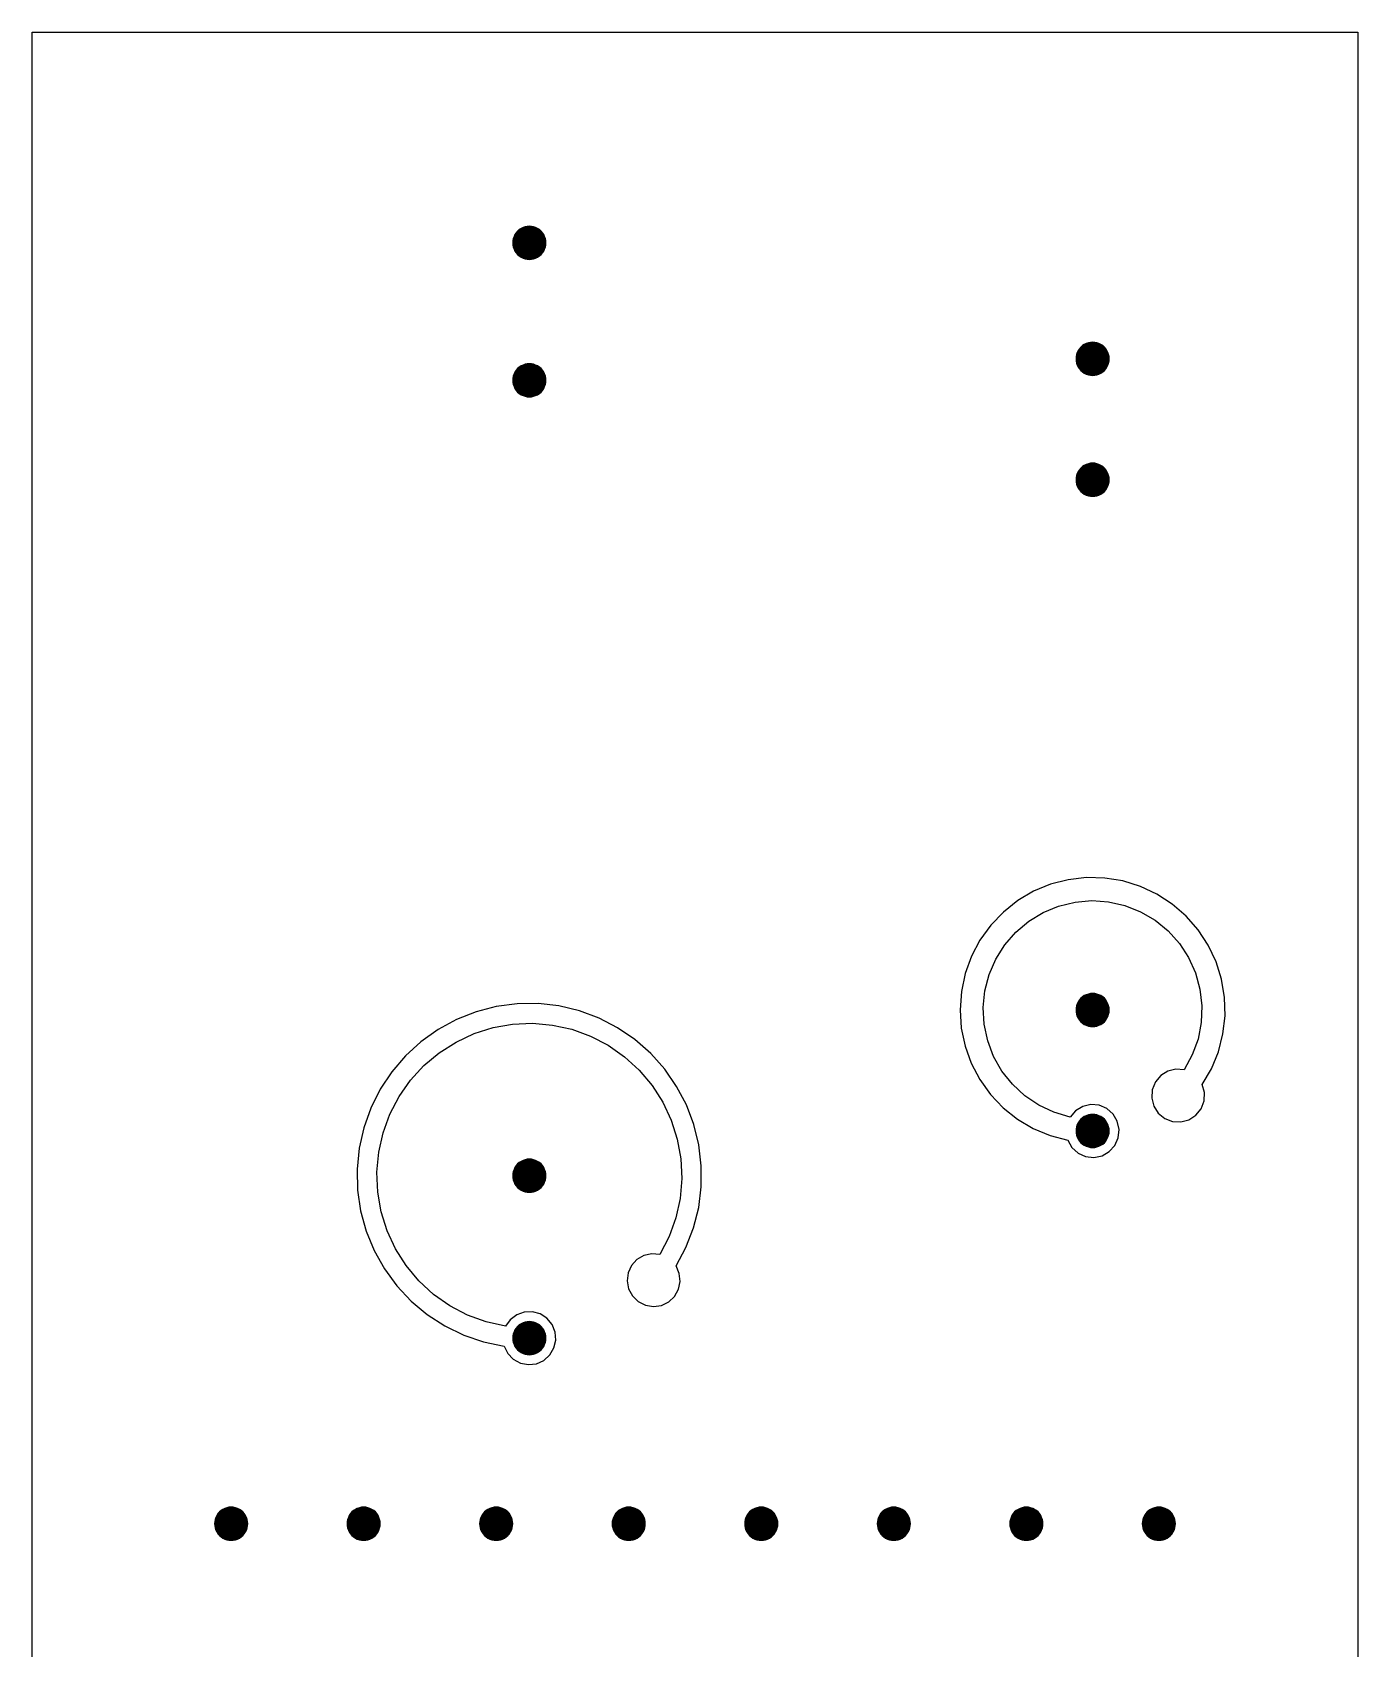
# Model space of a CAD drawing. Extents: x -2 to 177, y -6 to 16.
# Drawn here: x 58 to 62, y -0.377 to 4.5 of the extents above; entities that cross this region are included whole.
import ezdxf

# ---------------------------------------------------------------- set-up
doc = ezdxf.new("R2010")
doc.units = 0
for name, color, linetype in [('L1', 197, 'continuous'), ('Outline', 1, 'continuous'), ('V2', 103, 'continuous')]:
    doc.layers.add(name, color=color, linetype=linetype)

msp = doc.modelspace()

# ---------------------------------------------------------------- linework, layer by layer
at = {"layer": 'L1'}
for points in [[(59.55, 3.865), (59.5496, 3.8715), (59.5483, 3.8779), (59.5462, 3.8841), (59.5433, 3.89), (59.5397, 3.8954), (59.5354, 3.9004), (59.5304, 3.9047), (59.525, 3.9083), (59.5191, 3.9112), (59.5129, 3.9133), (59.5065, 3.9146), (59.5, 3.915), (59.4935, 3.9146), (59.4871, 3.9133), (59.4809, 3.9112), (59.475, 3.9083), (59.4696, 3.9047), (59.4646, 3.9004), (59.4603, 3.8954), (59.4567, 3.89), (59.4538, 3.8841), (59.4517, 3.8779), (59.4504, 3.8715), (59.45, 3.865), (59.4504, 3.8585), (59.4517, 3.8521), (59.4538, 3.8459), (59.4567, 3.84), (59.4603, 3.8346), (59.4646, 3.8296), (59.4696, 3.8253), (59.475, 3.8217), (59.4809, 3.8188), (59.4871, 3.8167), (59.4935, 3.8154), (59.5, 3.815), (59.5065, 3.8154), (59.5129, 3.8167), (59.5191, 3.8188), (59.525, 3.8217), (59.5304, 3.8253), (59.5354, 3.8296), (59.5397, 3.8346), (59.5433, 3.84), (59.5462, 3.8459), (59.5483, 3.8521), (59.5496, 3.8585), (59.55, 3.865)], [(61.25, 3.515), (61.2496, 3.5215), (61.2483, 3.5279), (61.2462, 3.5341), (61.2433, 3.54), (61.2397, 3.5454), (61.2354, 3.5504), (61.2304, 3.5547), (61.225, 3.5583), (61.2191, 3.5612), (61.2129, 3.5633), (61.2065, 3.5646), (61.2, 3.565), (61.1935, 3.5646), (61.1871, 3.5633), (61.1809, 3.5612), (61.175, 3.5583), (61.1696, 3.5547), (61.1646, 3.5504), (61.1603, 3.5454), (61.1567, 3.54), (61.1538, 3.5341), (61.1517, 3.5279), (61.1504, 3.5215), (61.15, 3.515), (61.1504, 3.5085), (61.1517, 3.5021), (61.1538, 3.4959), (61.1567, 3.49), (61.1603, 3.4846), (61.1646, 3.4796), (61.1696, 3.4753), (61.175, 3.4717), (61.1809, 3.4688), (61.1871, 3.4667), (61.1935, 3.4654), (61.2, 3.465), (61.2065, 3.4654), (61.2129, 3.4667), (61.2191, 3.4688), (61.225, 3.4717), (61.2304, 3.4753), (61.2354, 3.4796), (61.2397, 3.4846), (61.2433, 3.49), (61.2462, 3.4959), (61.2483, 3.5021), (61.2496, 3.5085), (61.25, 3.515)], [(59.55, 3.45), (59.5496, 3.4565), (59.5483, 3.4629), (59.5462, 3.4691), (59.5433, 3.475), (59.5397, 3.4804), (59.5354, 3.4854), (59.5304, 3.4897), (59.525, 3.4933), (59.5191, 3.4962), (59.5129, 3.4983), (59.5065, 3.4996), (59.5, 3.5), (59.4935, 3.4996), (59.4871, 3.4983), (59.4809, 3.4962), (59.475, 3.4933), (59.4696, 3.4897), (59.4646, 3.4854), (59.4603, 3.4804), (59.4567, 3.475), (59.4538, 3.4691), (59.4517, 3.4629), (59.4504, 3.4565), (59.45, 3.45), (59.4504, 3.4435), (59.4517, 3.4371), (59.4538, 3.4309), (59.4567, 3.425), (59.4603, 3.4196), (59.4646, 3.4146), (59.4696, 3.4103), (59.475, 3.4067), (59.4809, 3.4038), (59.4871, 3.4017), (59.4935, 3.4004), (59.5, 3.4), (59.5065, 3.4004), (59.5129, 3.4017), (59.5191, 3.4038), (59.525, 3.4067), (59.5304, 3.4103), (59.5354, 3.4146), (59.5397, 3.4196), (59.5433, 3.425), (59.5462, 3.4309), (59.5483, 3.4371), (59.5496, 3.4435), (59.55, 3.45)], [(61.25, 3.15), (61.2496, 3.1565), (61.2483, 3.1629), (61.2462, 3.1691), (61.2433, 3.175), (61.2397, 3.1804), (61.2354, 3.1854), (61.2304, 3.1897), (61.225, 3.1933), (61.2191, 3.1962), (61.2129, 3.1983), (61.2065, 3.1996), (61.2, 3.2), (61.1935, 3.1996), (61.1871, 3.1983), (61.1809, 3.1962), (61.175, 3.1933), (61.1696, 3.1897), (61.1646, 3.1854), (61.1603, 3.1804), (61.1567, 3.175), (61.1538, 3.1691), (61.1517, 3.1629), (61.1504, 3.1565), (61.15, 3.15), (61.1504, 3.1435), (61.1517, 3.1371), (61.1538, 3.1309), (61.1567, 3.125), (61.1603, 3.1196), (61.1646, 3.1146), (61.1696, 3.1103), (61.175, 3.1067), (61.1809, 3.1038), (61.1871, 3.1017), (61.1935, 3.1004), (61.2, 3.1), (61.2065, 3.1004), (61.2129, 3.1017), (61.2191, 3.1038), (61.225, 3.1067), (61.2304, 3.1103), (61.2354, 3.1146), (61.2397, 3.1196), (61.2433, 3.125), (61.2462, 3.1309), (61.2483, 3.1371), (61.2496, 3.1435), (61.25, 3.15)], [(61.132, 1.2271), (61.0832, 1.2413), (61.0373, 1.2629), (60.9952, 1.2913), (60.9579, 1.3258), (60.9264, 1.3656), (60.9013, 1.4097), (60.8833, 1.4572), (60.8728, 1.5069), (60.8701, 1.5576), (60.8752, 1.6081), (60.8879, 1.6573), (60.9081, 1.7039), (60.9351, 1.7468), (60.9684, 1.7851), (61.0073, 1.8179), (61.0506, 1.8443), (61.0975, 1.8637), (61.1469, 1.8757), (61.1975, 1.88), (61.2481, 1.8765), (61.2976, 1.8652), (61.3448, 1.8465), (61.3886, 1.8208), (61.4279, 1.7886), (61.4618, 1.7509), (61.4895, 1.7083), (61.5104, 1.662), (61.5239, 1.6131), (61.5298, 1.5626), (61.5278, 1.5119), (61.5181, 1.4621), (61.5008, 1.4143), (61.4764, 1.3698), (61.4513, 1.3716), (61.4269, 1.3656), (61.4055, 1.3522), (61.3894, 1.3329), (61.3801, 1.3095), (61.3784, 1.2844), (61.3847, 1.26), (61.3983, 1.2388), (61.4178, 1.2228), (61.4412, 1.2137), (61.4664, 1.2123), (61.4907, 1.2188), (61.5118, 1.2326), (61.5276, 1.2522), (61.5365, 1.2758), (61.5376, 1.3009), (61.5308, 1.3252), (61.5587, 1.373), (61.5797, 1.4242), (61.5934, 1.4777), (61.5996, 1.5327), (61.5982, 1.588), (61.5891, 1.6426), (61.5727, 1.6954), (61.549, 1.7454), (61.5187, 1.7917), (61.4824, 1.8333), (61.4406, 1.8696), (61.3942, 1.8997), (61.3441, 1.9231), (61.2912, 1.9395), (61.2366, 1.9483), (61.1813, 1.9496), (61.1264, 1.9432), (61.0728, 1.9293), (61.0217, 1.9081), (60.974, 1.8801), (60.9307, 1.8457), (60.8924, 1.8058), (60.8601, 1.7609), (60.8343, 1.712), (60.8154, 1.66), (60.8039, 1.6059), (60.8, 1.5507), (60.8037, 1.4955), (60.815, 1.4414), (60.8337, 1.3893), (60.8594, 1.3403), (60.8916, 1.2953), (60.9297, 1.2552), (60.9729, 1.2207), (61.0205, 1.1925), (61.0715, 1.1712), (61.125, 1.1571), (61.1374, 1.1352), (61.156, 1.1182), (61.1789, 1.1078), (61.204, 1.1051), (61.2286, 1.1103), (61.2504, 1.1229), (61.2672, 1.1416), (61.2774, 1.1647), (61.2799, 1.1897), (61.2744, 1.2143), (61.2616, 1.236), (61.2427, 1.2526), (61.2196, 1.2626), (61.1945, 1.2648), (61.17, 1.2592), (61.1484, 1.2461), (61.132, 1.2271)], [(59.4284, 0.5956), (59.3697, 0.6088), (59.3134, 0.6296), (59.2602, 0.6575), (59.211, 0.6921), (59.1669, 0.7328), (59.1283, 0.7789), (59.0962, 0.8297), (59.0709, 0.8842), (59.053, 0.9415), (59.0426, 1.0007), (59.0401, 1.0608), (59.0455, 1.1206), (59.0585, 1.1793), (59.0791, 1.2357), (59.1069, 1.289), (59.1414, 1.3382), (59.1821, 1.3824), (59.2281, 1.421), (59.2788, 1.4533), (59.3332, 1.4787), (59.3905, 1.4968), (59.4497, 1.5072), (59.5097, 1.5099), (59.5696, 1.5047), (59.6283, 1.4918), (59.6848, 1.4713), (59.7381, 1.4436), (59.7874, 1.4092), (59.8317, 1.3687), (59.8704, 1.3227), (59.9028, 1.2721), (59.9283, 1.2177), (59.9465, 1.1605), (59.9571, 1.1013), (59.9599, 1.0413), (59.9549, 0.9814), (59.942, 0.9227), (59.9217, 0.8662), (59.8941, 0.8128), (59.8698, 0.8148), (59.846, 0.8095), (59.8249, 0.7971), (59.8086, 0.7791), (59.7984, 0.7569), (59.7954, 0.7327), (59.7998, 0.7087), (59.8113, 0.6871), (59.8287, 0.67), (59.8505, 0.659), (59.8746, 0.655), (59.8987, 0.6585), (59.9207, 0.6691), (59.9385, 0.6859), (59.9504, 0.7072), (59.9553, 0.7311), (59.9527, 0.7553), (59.943, 0.7777), (59.9728, 0.8336), (59.9956, 0.8926), (60.0111, 0.954), (60.0189, 1.0168), (60.0191, 1.0802), (60.0116, 1.143), (59.9965, 1.2045), (59.9741, 1.2637), (59.9446, 1.3197), (59.9085, 1.3717), (59.8664, 1.419), (59.8188, 1.4608), (59.7666, 1.4965), (59.7103, 1.5256), (59.651, 1.5476), (59.5894, 1.5623), (59.5265, 1.5693), (59.4632, 1.5687), (59.4004, 1.5604), (59.3391, 1.5445), (59.2802, 1.5213), (59.2246, 1.4911), (59.173, 1.4543), (59.1263, 1.4116), (59.0852, 1.3635), (59.0501, 1.3108), (59.0218, 1.2542), (59.0005, 1.1946), (58.9866, 1.1328), (58.9804, 1.0698), (58.9818, 1.0065), (58.9909, 0.9439), (59.0076, 0.8828), (59.0316, 0.8242), (59.0625, 0.769), (59.0999, 0.7179), (59.1432, 0.6717), (59.1918, 0.6312), (59.245, 0.5968), (59.302, 0.5692), (59.3619, 0.5487), (59.4238, 0.5356), (59.4347, 0.5138), (59.4517, 0.4962), (59.4731, 0.4846), (59.4971, 0.4801), (59.5213, 0.4829), (59.5436, 0.4929), (59.5618, 0.5092), (59.5742, 0.5302), (59.5798, 0.5539), (59.5779, 0.5783), (59.5688, 0.6009), (59.5532, 0.6197), (59.5327, 0.633), (59.5092, 0.6395), (59.4848, 0.6385), (59.4619, 0.6303), (59.4424, 0.6156), (59.4284, 0.5956)], [(61.25, 1.55), (61.2496, 1.5565), (61.2483, 1.5629), (61.2462, 1.5691), (61.2433, 1.575), (61.2397, 1.5804), (61.2354, 1.5854), (61.2304, 1.5897), (61.225, 1.5933), (61.2191, 1.5962), (61.2129, 1.5983), (61.2065, 1.5996), (61.2, 1.6), (61.1935, 1.5996), (61.1871, 1.5983), (61.1809, 1.5962), (61.175, 1.5933), (61.1696, 1.5897), (61.1646, 1.5854), (61.1603, 1.5804), (61.1567, 1.575), (61.1538, 1.5691), (61.1517, 1.5629), (61.1504, 1.5565), (61.15, 1.55), (61.1504, 1.5435), (61.1517, 1.5371), (61.1538, 1.5309), (61.1567, 1.525), (61.1603, 1.5196), (61.1646, 1.5146), (61.1696, 1.5103), (61.175, 1.5067), (61.1809, 1.5038), (61.1871, 1.5017), (61.1935, 1.5004), (61.2, 1.5), (61.2065, 1.5004), (61.2129, 1.5017), (61.2191, 1.5038), (61.225, 1.5067), (61.2304, 1.5103), (61.2354, 1.5146), (61.2397, 1.5196), (61.2433, 1.525), (61.2462, 1.5309), (61.2483, 1.5371), (61.2496, 1.5435), (61.25, 1.55)], [(59.55, 1.05), (59.5496, 1.0565), (59.5483, 1.0629), (59.5462, 1.0691), (59.5433, 1.075), (59.5397, 1.0804), (59.5354, 1.0854), (59.5304, 1.0897), (59.525, 1.0933), (59.5191, 1.0962), (59.5129, 1.0983), (59.5065, 1.0996), (59.5, 1.1), (59.4935, 1.0996), (59.4871, 1.0983), (59.4809, 1.0962), (59.475, 1.0933), (59.4696, 1.0897), (59.4646, 1.0854), (59.4603, 1.0804), (59.4567, 1.075), (59.4538, 1.0691), (59.4517, 1.0629), (59.4504, 1.0565), (59.45, 1.05), (59.4504, 1.0435), (59.4517, 1.0371), (59.4538, 1.0309), (59.4567, 1.025), (59.4603, 1.0196), (59.4646, 1.0146), (59.4696, 1.0103), (59.475, 1.0067), (59.4809, 1.0038), (59.4871, 1.0017), (59.4935, 1.0004), (59.5, 1), (59.5065, 1.0004), (59.5129, 1.0017), (59.5191, 1.0038), (59.525, 1.0067), (59.5304, 1.0103), (59.5354, 1.0146), (59.5397, 1.0196), (59.5433, 1.025), (59.5462, 1.0309), (59.5483, 1.0371), (59.5496, 1.0435), (59.55, 1.05)], [(58.65, 0), (58.6496, 0.0065), (58.6483, 0.0129), (58.6462, 0.0191), (58.6433, 0.025), (58.6397, 0.0304), (58.6354, 0.0354), (58.6304, 0.0397), (58.625, 0.0433), (58.6191, 0.0462), (58.6129, 0.0483), (58.6065, 0.0496), (58.6, 0.05), (58.5935, 0.0496), (58.5871, 0.0483), (58.5809, 0.0462), (58.575, 0.0433), (58.5696, 0.0397), (58.5646, 0.0354), (58.5603, 0.0304), (58.5567, 0.025), (58.5538, 0.0191), (58.5517, 0.0129), (58.5504, 0.0065), (58.55, 0), (58.5504, -0.0065), (58.5517, -0.0129), (58.5538, -0.0191), (58.5567, -0.025), (58.5603, -0.0304), (58.5646, -0.0354), (58.5696, -0.0397), (58.575, -0.0433), (58.5809, -0.0462), (58.5871, -0.0483), (58.5935, -0.0496), (58.6, -0.05), (58.6065, -0.0496), (58.6129, -0.0483), (58.6191, -0.0462), (58.625, -0.0433), (58.6304, -0.0397), (58.6354, -0.0354), (58.6397, -0.0304), (58.6433, -0.025), (58.6462, -0.0191), (58.6483, -0.0129), (58.6496, -0.0065), (58.65, 0)], [(59.05, 0), (59.0496, 0.0065), (59.0483, 0.0129), (59.0462, 0.0191), (59.0433, 0.025), (59.0397, 0.0304), (59.0354, 0.0354), (59.0304, 0.0397), (59.025, 0.0433), (59.0191, 0.0462), (59.0129, 0.0483), (59.0065, 0.0496), (59, 0.05), (58.9935, 0.0496), (58.9871, 0.0483), (58.9809, 0.0462), (58.975, 0.0433), (58.9696, 0.0397), (58.9646, 0.0354), (58.9603, 0.0304), (58.9567, 0.025), (58.9538, 0.0191), (58.9517, 0.0129), (58.9504, 0.0065), (58.95, 0), (58.9504, -0.0065), (58.9517, -0.0129), (58.9538, -0.0191), (58.9567, -0.025), (58.9603, -0.0304), (58.9646, -0.0354), (58.9696, -0.0397), (58.975, -0.0433), (58.9809, -0.0462), (58.9871, -0.0483), (58.9935, -0.0496), (59, -0.05), (59.0065, -0.0496), (59.0129, -0.0483), (59.0191, -0.0462), (59.025, -0.0433), (59.0304, -0.0397), (59.0354, -0.0354), (59.0397, -0.0304), (59.0433, -0.025), (59.0462, -0.0191), (59.0483, -0.0129), (59.0496, -0.0065), (59.05, 0)], [(59.45, 0), (59.4496, 0.0065), (59.4483, 0.0129), (59.4462, 0.0191), (59.4433, 0.025), (59.4397, 0.0304), (59.4354, 0.0354), (59.4304, 0.0397), (59.425, 0.0433), (59.4191, 0.0462), (59.4129, 0.0483), (59.4065, 0.0496), (59.4, 0.05), (59.3935, 0.0496), (59.3871, 0.0483), (59.3809, 0.0462), (59.375, 0.0433), (59.3696, 0.0397), (59.3646, 0.0354), (59.3603, 0.0304), (59.3567, 0.025), (59.3538, 0.0191), (59.3517, 0.0129), (59.3504, 0.0065), (59.35, 0), (59.3504, -0.0065), (59.3517, -0.0129), (59.3538, -0.0191), (59.3567, -0.025), (59.3603, -0.0304), (59.3646, -0.0354), (59.3696, -0.0397), (59.375, -0.0433), (59.3809, -0.0462), (59.3871, -0.0483), (59.3935, -0.0496), (59.4, -0.05), (59.4065, -0.0496), (59.4129, -0.0483), (59.4191, -0.0462), (59.425, -0.0433), (59.4304, -0.0397), (59.4354, -0.0354), (59.4397, -0.0304), (59.4433, -0.025), (59.4462, -0.0191), (59.4483, -0.0129), (59.4496, -0.0065), (59.45, 0)], [(59.85, 0), (59.8496, 0.0065), (59.8483, 0.0129), (59.8462, 0.0191), (59.8433, 0.025), (59.8397, 0.0304), (59.8354, 0.0354), (59.8304, 0.0397), (59.825, 0.0433), (59.8191, 0.0462), (59.8129, 0.0483), (59.8065, 0.0496), (59.8, 0.05), (59.7935, 0.0496), (59.7871, 0.0483), (59.7809, 0.0462), (59.775, 0.0433), (59.7696, 0.0397), (59.7646, 0.0354), (59.7603, 0.0304), (59.7567, 0.025), (59.7538, 0.0191), (59.7517, 0.0129), (59.7504, 0.0065), (59.75, 0), (59.7504, -0.0065), (59.7517, -0.0129), (59.7538, -0.0191), (59.7567, -0.025), (59.7603, -0.0304), (59.7646, -0.0354), (59.7696, -0.0397), (59.775, -0.0433), (59.7809, -0.0462), (59.7871, -0.0483), (59.7935, -0.0496), (59.8, -0.05), (59.8065, -0.0496), (59.8129, -0.0483), (59.8191, -0.0462), (59.825, -0.0433), (59.8304, -0.0397), (59.8354, -0.0354), (59.8397, -0.0304), (59.8433, -0.025), (59.8462, -0.0191), (59.8483, -0.0129), (59.8496, -0.0065), (59.85, 0)], [(60.25, 0), (60.2496, 0.0065), (60.2483, 0.0129), (60.2462, 0.0191), (60.2433, 0.025), (60.2397, 0.0304), (60.2354, 0.0354), (60.2304, 0.0397), (60.225, 0.0433), (60.2191, 0.0462), (60.2129, 0.0483), (60.2065, 0.0496), (60.2, 0.05), (60.1935, 0.0496), (60.1871, 0.0483), (60.1809, 0.0462), (60.175, 0.0433), (60.1696, 0.0397), (60.1646, 0.0354), (60.1603, 0.0304), (60.1567, 0.025), (60.1538, 0.0191), (60.1517, 0.0129), (60.1504, 0.0065), (60.15, 0), (60.1504, -0.0065), (60.1517, -0.0129), (60.1538, -0.0191), (60.1567, -0.025), (60.1603, -0.0304), (60.1646, -0.0354), (60.1696, -0.0397), (60.175, -0.0433), (60.1809, -0.0462), (60.1871, -0.0483), (60.1935, -0.0496), (60.2, -0.05), (60.2065, -0.0496), (60.2129, -0.0483), (60.2191, -0.0462), (60.225, -0.0433), (60.2304, -0.0397), (60.2354, -0.0354), (60.2397, -0.0304), (60.2433, -0.025), (60.2462, -0.0191), (60.2483, -0.0129), (60.2496, -0.0065), (60.25, 0)], [(60.65, 0), (60.6496, 0.0065), (60.6483, 0.0129), (60.6462, 0.0191), (60.6433, 0.025), (60.6397, 0.0304), (60.6354, 0.0354), (60.6304, 0.0397), (60.625, 0.0433), (60.6191, 0.0462), (60.6129, 0.0483), (60.6065, 0.0496), (60.6, 0.05), (60.5935, 0.0496), (60.5871, 0.0483), (60.5809, 0.0462), (60.575, 0.0433), (60.5696, 0.0397), (60.5646, 0.0354), (60.5603, 0.0304), (60.5567, 0.025), (60.5538, 0.0191), (60.5517, 0.0129), (60.5504, 0.0065), (60.55, 0), (60.5504, -0.0065), (60.5517, -0.0129), (60.5538, -0.0191), (60.5567, -0.025), (60.5603, -0.0304), (60.5646, -0.0354), (60.5696, -0.0397), (60.575, -0.0433), (60.5809, -0.0462), (60.5871, -0.0483), (60.5935, -0.0496), (60.6, -0.05), (60.6065, -0.0496), (60.6129, -0.0483), (60.6191, -0.0462), (60.625, -0.0433), (60.6304, -0.0397), (60.6354, -0.0354), (60.6397, -0.0304), (60.6433, -0.025), (60.6462, -0.0191), (60.6483, -0.0129), (60.6496, -0.0065), (60.65, 0)], [(61.05, 0), (61.0496, 0.0065), (61.0483, 0.0129), (61.0462, 0.0191), (61.0433, 0.025), (61.0397, 0.0304), (61.0354, 0.0354), (61.0304, 0.0397), (61.025, 0.0433), (61.0191, 0.0462), (61.0129, 0.0483), (61.0065, 0.0496), (61, 0.05), (60.9935, 0.0496), (60.9871, 0.0483), (60.9809, 0.0462), (60.975, 0.0433), (60.9696, 0.0397), (60.9646, 0.0354), (60.9603, 0.0304), (60.9567, 0.025), (60.9538, 0.0191), (60.9517, 0.0129), (60.9504, 0.0065), (60.95, 0), (60.9504, -0.0065), (60.9517, -0.0129), (60.9538, -0.0191), (60.9567, -0.025), (60.9603, -0.0304), (60.9646, -0.0354), (60.9696, -0.0397), (60.975, -0.0433), (60.9809, -0.0462), (60.9871, -0.0483), (60.9935, -0.0496), (61, -0.05), (61.0065, -0.0496), (61.0129, -0.0483), (61.0191, -0.0462), (61.025, -0.0433), (61.0304, -0.0397), (61.0354, -0.0354), (61.0397, -0.0304), (61.0433, -0.025), (61.0462, -0.0191), (61.0483, -0.0129), (61.0496, -0.0065), (61.05, 0)], [(61.45, 0), (61.4496, 0.0065), (61.4483, 0.0129), (61.4462, 0.0191), (61.4433, 0.025), (61.4397, 0.0304), (61.4354, 0.0354), (61.4304, 0.0397), (61.425, 0.0433), (61.4191, 0.0462), (61.4129, 0.0483), (61.4065, 0.0496), (61.4, 0.05), (61.3935, 0.0496), (61.3871, 0.0483), (61.3809, 0.0462), (61.375, 0.0433), (61.3696, 0.0397), (61.3646, 0.0354), (61.3603, 0.0304), (61.3567, 0.025), (61.3538, 0.0191), (61.3517, 0.0129), (61.3504, 0.0065), (61.35, 0), (61.3504, -0.0065), (61.3517, -0.0129), (61.3538, -0.0191), (61.3567, -0.025), (61.3603, -0.0304), (61.3646, -0.0354), (61.3696, -0.0397), (61.375, -0.0433), (61.3809, -0.0462), (61.3871, -0.0483), (61.3935, -0.0496), (61.4, -0.05), (61.4065, -0.0496), (61.4129, -0.0483), (61.4191, -0.0462), (61.425, -0.0433), (61.4304, -0.0397), (61.4354, -0.0354), (61.4397, -0.0304), (61.4433, -0.025), (61.4462, -0.0191), (61.4483, -0.0129), (61.4496, -0.0065), (61.45, 0)]]:
    msp.add_lwpolyline(points, close=True, dxfattribs=at)
at = {"layer": 'Outline'}
msp.add_lwpolyline([(62, 4.5), (62, -4.5), (58, -4.5), (58, 4.5)], close=True, dxfattribs=at)
at = {"layer": 'V2'}
for points in [[(59.55, 3.865), (59.5496, 3.8715), (59.5483, 3.8779), (59.5462, 3.8841), (59.5433, 3.89), (59.5397, 3.8954), (59.5354, 3.9004), (59.5304, 3.9047), (59.525, 3.9083), (59.5191, 3.9112), (59.5129, 3.9133), (59.5065, 3.9146), (59.5, 3.915), (59.4935, 3.9146), (59.4871, 3.9133), (59.4809, 3.9112), (59.475, 3.9083), (59.4696, 3.9047), (59.4646, 3.9004), (59.4603, 3.8954), (59.4567, 3.89), (59.4538, 3.8841), (59.4517, 3.8779), (59.4504, 3.8715), (59.45, 3.865), (59.4504, 3.8585), (59.4517, 3.8521), (59.4538, 3.8459), (59.4567, 3.84), (59.4603, 3.8346), (59.4646, 3.8296), (59.4696, 3.8253), (59.475, 3.8217), (59.4809, 3.8188), (59.4871, 3.8167), (59.4935, 3.8154), (59.5, 3.815), (59.5065, 3.8154), (59.5129, 3.8167), (59.5191, 3.8188), (59.525, 3.8217), (59.5304, 3.8253), (59.5354, 3.8296), (59.5397, 3.8346), (59.5433, 3.84), (59.5462, 3.8459), (59.5483, 3.8521), (59.5496, 3.8585), (59.55, 3.865)], [(61.25, 3.515), (61.2496, 3.5215), (61.2483, 3.5279), (61.2462, 3.5341), (61.2433, 3.54), (61.2397, 3.5454), (61.2354, 3.5504), (61.2304, 3.5547), (61.225, 3.5583), (61.2191, 3.5612), (61.2129, 3.5633), (61.2065, 3.5646), (61.2, 3.565), (61.1935, 3.5646), (61.1871, 3.5633), (61.1809, 3.5612), (61.175, 3.5583), (61.1696, 3.5547), (61.1646, 3.5504), (61.1603, 3.5454), (61.1567, 3.54), (61.1538, 3.5341), (61.1517, 3.5279), (61.1504, 3.5215), (61.15, 3.515), (61.1504, 3.5085), (61.1517, 3.5021), (61.1538, 3.4959), (61.1567, 3.49), (61.1603, 3.4846), (61.1646, 3.4796), (61.1696, 3.4753), (61.175, 3.4717), (61.1809, 3.4688), (61.1871, 3.4667), (61.1935, 3.4654), (61.2, 3.465), (61.2065, 3.4654), (61.2129, 3.4667), (61.2191, 3.4688), (61.225, 3.4717), (61.2304, 3.4753), (61.2354, 3.4796), (61.2397, 3.4846), (61.2433, 3.49), (61.2462, 3.4959), (61.2483, 3.5021), (61.2496, 3.5085), (61.25, 3.515)], [(59.55, 3.45), (59.5496, 3.4565), (59.5483, 3.4629), (59.5462, 3.4691), (59.5433, 3.475), (59.5397, 3.4804), (59.5354, 3.4854), (59.5304, 3.4897), (59.525, 3.4933), (59.5191, 3.4962), (59.5129, 3.4983), (59.5065, 3.4996), (59.5, 3.5), (59.4935, 3.4996), (59.4871, 3.4983), (59.4809, 3.4962), (59.475, 3.4933), (59.4696, 3.4897), (59.4646, 3.4854), (59.4603, 3.4804), (59.4567, 3.475), (59.4538, 3.4691), (59.4517, 3.4629), (59.4504, 3.4565), (59.45, 3.45), (59.4504, 3.4435), (59.4517, 3.4371), (59.4538, 3.4309), (59.4567, 3.425), (59.4603, 3.4196), (59.4646, 3.4146), (59.4696, 3.4103), (59.475, 3.4067), (59.4809, 3.4038), (59.4871, 3.4017), (59.4935, 3.4004), (59.5, 3.4), (59.5065, 3.4004), (59.5129, 3.4017), (59.5191, 3.4038), (59.525, 3.4067), (59.5304, 3.4103), (59.5354, 3.4146), (59.5397, 3.4196), (59.5433, 3.425), (59.5462, 3.4309), (59.5483, 3.4371), (59.5496, 3.4435), (59.55, 3.45)], [(61.25, 3.15), (61.2496, 3.1565), (61.2483, 3.1629), (61.2462, 3.1691), (61.2433, 3.175), (61.2397, 3.1804), (61.2354, 3.1854), (61.2304, 3.1897), (61.225, 3.1933), (61.2191, 3.1962), (61.2129, 3.1983), (61.2065, 3.1996), (61.2, 3.2), (61.1935, 3.1996), (61.1871, 3.1983), (61.1809, 3.1962), (61.175, 3.1933), (61.1696, 3.1897), (61.1646, 3.1854), (61.1603, 3.1804), (61.1567, 3.175), (61.1538, 3.1691), (61.1517, 3.1629), (61.1504, 3.1565), (61.15, 3.15), (61.1504, 3.1435), (61.1517, 3.1371), (61.1538, 3.1309), (61.1567, 3.125), (61.1603, 3.1196), (61.1646, 3.1146), (61.1696, 3.1103), (61.175, 3.1067), (61.1809, 3.1038), (61.1871, 3.1017), (61.1935, 3.1004), (61.2, 3.1), (61.2065, 3.1004), (61.2129, 3.1017), (61.2191, 3.1038), (61.225, 3.1067), (61.2304, 3.1103), (61.2354, 3.1146), (61.2397, 3.1196), (61.2433, 3.125), (61.2462, 3.1309), (61.2483, 3.1371), (61.2496, 3.1435), (61.25, 3.15)], [(61.25, 1.55), (61.2496, 1.5565), (61.2483, 1.5629), (61.2462, 1.5691), (61.2433, 1.575), (61.2397, 1.5804), (61.2354, 1.5854), (61.2304, 1.5897), (61.225, 1.5933), (61.2191, 1.5962), (61.2129, 1.5983), (61.2065, 1.5996), (61.2, 1.6), (61.1935, 1.5996), (61.1871, 1.5983), (61.1809, 1.5962), (61.175, 1.5933), (61.1696, 1.5897), (61.1646, 1.5854), (61.1603, 1.5804), (61.1567, 1.575), (61.1538, 1.5691), (61.1517, 1.5629), (61.1504, 1.5565), (61.15, 1.55), (61.1504, 1.5435), (61.1517, 1.5371), (61.1538, 1.5309), (61.1567, 1.525), (61.1603, 1.5196), (61.1646, 1.5146), (61.1696, 1.5103), (61.175, 1.5067), (61.1809, 1.5038), (61.1871, 1.5017), (61.1935, 1.5004), (61.2, 1.5), (61.2065, 1.5004), (61.2129, 1.5017), (61.2191, 1.5038), (61.225, 1.5067), (61.2304, 1.5103), (61.2354, 1.5146), (61.2397, 1.5196), (61.2433, 1.525), (61.2462, 1.5309), (61.2483, 1.5371), (61.2496, 1.5435), (61.25, 1.55)], [(61.25, 1.185), (61.2496, 1.1915), (61.2483, 1.1979), (61.2462, 1.2041), (61.2433, 1.21), (61.2397, 1.2154), (61.2354, 1.2204), (61.2304, 1.2247), (61.225, 1.2283), (61.2191, 1.2312), (61.2129, 1.2333), (61.2065, 1.2346), (61.2, 1.235), (61.1935, 1.2346), (61.1871, 1.2333), (61.1809, 1.2312), (61.175, 1.2283), (61.1696, 1.2247), (61.1646, 1.2204), (61.1603, 1.2154), (61.1567, 1.21), (61.1538, 1.2041), (61.1517, 1.1979), (61.1504, 1.1915), (61.15, 1.185), (61.1504, 1.1785), (61.1517, 1.1721), (61.1538, 1.1659), (61.1567, 1.16), (61.1603, 1.1546), (61.1646, 1.1496), (61.1696, 1.1453), (61.175, 1.1417), (61.1809, 1.1388), (61.1871, 1.1367), (61.1935, 1.1354), (61.2, 1.135), (61.2065, 1.1354), (61.2129, 1.1367), (61.2191, 1.1388), (61.225, 1.1417), (61.2304, 1.1453), (61.2354, 1.1496), (61.2397, 1.1546), (61.2433, 1.16), (61.2462, 1.1659), (61.2483, 1.1721), (61.2496, 1.1785), (61.25, 1.185)], [(59.55, 1.05), (59.5496, 1.0565), (59.5483, 1.0629), (59.5462, 1.0691), (59.5433, 1.075), (59.5397, 1.0804), (59.5354, 1.0854), (59.5304, 1.0897), (59.525, 1.0933), (59.5191, 1.0962), (59.5129, 1.0983), (59.5065, 1.0996), (59.5, 1.1), (59.4935, 1.0996), (59.4871, 1.0983), (59.4809, 1.0962), (59.475, 1.0933), (59.4696, 1.0897), (59.4646, 1.0854), (59.4603, 1.0804), (59.4567, 1.075), (59.4538, 1.0691), (59.4517, 1.0629), (59.4504, 1.0565), (59.45, 1.05), (59.4504, 1.0435), (59.4517, 1.0371), (59.4538, 1.0309), (59.4567, 1.025), (59.4603, 1.0196), (59.4646, 1.0146), (59.4696, 1.0103), (59.475, 1.0067), (59.4809, 1.0038), (59.4871, 1.0017), (59.4935, 1.0004), (59.5, 1), (59.5065, 1.0004), (59.5129, 1.0017), (59.5191, 1.0038), (59.525, 1.0067), (59.5304, 1.0103), (59.5354, 1.0146), (59.5397, 1.0196), (59.5433, 1.025), (59.5462, 1.0309), (59.5483, 1.0371), (59.5496, 1.0435), (59.55, 1.05)], [(59.55, 0.56), (59.5496, 0.5665), (59.5483, 0.5729), (59.5462, 0.5791), (59.5433, 0.585), (59.5397, 0.5904), (59.5354, 0.5954), (59.5304, 0.5997), (59.525, 0.6033), (59.5191, 0.6062), (59.5129, 0.6083), (59.5065, 0.6096), (59.5, 0.61), (59.4935, 0.6096), (59.4871, 0.6083), (59.4809, 0.6062), (59.475, 0.6033), (59.4696, 0.5997), (59.4646, 0.5954), (59.4603, 0.5904), (59.4567, 0.585), (59.4538, 0.5791), (59.4517, 0.5729), (59.4504, 0.5665), (59.45, 0.56), (59.4504, 0.5535), (59.4517, 0.5471), (59.4538, 0.5409), (59.4567, 0.535), (59.4603, 0.5296), (59.4646, 0.5246), (59.4696, 0.5203), (59.475, 0.5167), (59.4809, 0.5138), (59.4871, 0.5117), (59.4935, 0.5104), (59.5, 0.51), (59.5065, 0.5104), (59.5129, 0.5117), (59.5191, 0.5138), (59.525, 0.5167), (59.5304, 0.5203), (59.5354, 0.5246), (59.5397, 0.5296), (59.5433, 0.535), (59.5462, 0.5409), (59.5483, 0.5471), (59.5496, 0.5535), (59.55, 0.56)], [(58.65, 0), (58.6496, 0.0065), (58.6483, 0.0129), (58.6462, 0.0191), (58.6433, 0.025), (58.6397, 0.0304), (58.6354, 0.0354), (58.6304, 0.0397), (58.625, 0.0433), (58.6191, 0.0462), (58.6129, 0.0483), (58.6065, 0.0496), (58.6, 0.05), (58.5935, 0.0496), (58.5871, 0.0483), (58.5809, 0.0462), (58.575, 0.0433), (58.5696, 0.0397), (58.5646, 0.0354), (58.5603, 0.0304), (58.5567, 0.025), (58.5538, 0.0191), (58.5517, 0.0129), (58.5504, 0.0065), (58.55, 0), (58.5504, -0.0065), (58.5517, -0.0129), (58.5538, -0.0191), (58.5567, -0.025), (58.5603, -0.0304), (58.5646, -0.0354), (58.5696, -0.0397), (58.575, -0.0433), (58.5809, -0.0462), (58.5871, -0.0483), (58.5935, -0.0496), (58.6, -0.05), (58.6065, -0.0496), (58.6129, -0.0483), (58.6191, -0.0462), (58.625, -0.0433), (58.6304, -0.0397), (58.6354, -0.0354), (58.6397, -0.0304), (58.6433, -0.025), (58.6462, -0.0191), (58.6483, -0.0129), (58.6496, -0.0065), (58.65, 0)], [(59.05, 0), (59.0496, 0.0065), (59.0483, 0.0129), (59.0462, 0.0191), (59.0433, 0.025), (59.0397, 0.0304), (59.0354, 0.0354), (59.0304, 0.0397), (59.025, 0.0433), (59.0191, 0.0462), (59.0129, 0.0483), (59.0065, 0.0496), (59, 0.05), (58.9935, 0.0496), (58.9871, 0.0483), (58.9809, 0.0462), (58.975, 0.0433), (58.9696, 0.0397), (58.9646, 0.0354), (58.9603, 0.0304), (58.9567, 0.025), (58.9538, 0.0191), (58.9517, 0.0129), (58.9504, 0.0065), (58.95, 0), (58.9504, -0.0065), (58.9517, -0.0129), (58.9538, -0.0191), (58.9567, -0.025), (58.9603, -0.0304), (58.9646, -0.0354), (58.9696, -0.0397), (58.975, -0.0433), (58.9809, -0.0462), (58.9871, -0.0483), (58.9935, -0.0496), (59, -0.05), (59.0065, -0.0496), (59.0129, -0.0483), (59.0191, -0.0462), (59.025, -0.0433), (59.0304, -0.0397), (59.0354, -0.0354), (59.0397, -0.0304), (59.0433, -0.025), (59.0462, -0.0191), (59.0483, -0.0129), (59.0496, -0.0065), (59.05, 0)], [(59.45, 0), (59.4496, 0.0065), (59.4483, 0.0129), (59.4462, 0.0191), (59.4433, 0.025), (59.4397, 0.0304), (59.4354, 0.0354), (59.4304, 0.0397), (59.425, 0.0433), (59.4191, 0.0462), (59.4129, 0.0483), (59.4065, 0.0496), (59.4, 0.05), (59.3935, 0.0496), (59.3871, 0.0483), (59.3809, 0.0462), (59.375, 0.0433), (59.3696, 0.0397), (59.3646, 0.0354), (59.3603, 0.0304), (59.3567, 0.025), (59.3538, 0.0191), (59.3517, 0.0129), (59.3504, 0.0065), (59.35, 0), (59.3504, -0.0065), (59.3517, -0.0129), (59.3538, -0.0191), (59.3567, -0.025), (59.3603, -0.0304), (59.3646, -0.0354), (59.3696, -0.0397), (59.375, -0.0433), (59.3809, -0.0462), (59.3871, -0.0483), (59.3935, -0.0496), (59.4, -0.05), (59.4065, -0.0496), (59.4129, -0.0483), (59.4191, -0.0462), (59.425, -0.0433), (59.4304, -0.0397), (59.4354, -0.0354), (59.4397, -0.0304), (59.4433, -0.025), (59.4462, -0.0191), (59.4483, -0.0129), (59.4496, -0.0065), (59.45, 0)], [(59.85, 0), (59.8496, 0.0065), (59.8483, 0.0129), (59.8462, 0.0191), (59.8433, 0.025), (59.8397, 0.0304), (59.8354, 0.0354), (59.8304, 0.0397), (59.825, 0.0433), (59.8191, 0.0462), (59.8129, 0.0483), (59.8065, 0.0496), (59.8, 0.05), (59.7935, 0.0496), (59.7871, 0.0483), (59.7809, 0.0462), (59.775, 0.0433), (59.7696, 0.0397), (59.7646, 0.0354), (59.7603, 0.0304), (59.7567, 0.025), (59.7538, 0.0191), (59.7517, 0.0129), (59.7504, 0.0065), (59.75, 0), (59.7504, -0.0065), (59.7517, -0.0129), (59.7538, -0.0191), (59.7567, -0.025), (59.7603, -0.0304), (59.7646, -0.0354), (59.7696, -0.0397), (59.775, -0.0433), (59.7809, -0.0462), (59.7871, -0.0483), (59.7935, -0.0496), (59.8, -0.05), (59.8065, -0.0496), (59.8129, -0.0483), (59.8191, -0.0462), (59.825, -0.0433), (59.8304, -0.0397), (59.8354, -0.0354), (59.8397, -0.0304), (59.8433, -0.025), (59.8462, -0.0191), (59.8483, -0.0129), (59.8496, -0.0065), (59.85, 0)], [(60.25, 0), (60.2496, 0.0065), (60.2483, 0.0129), (60.2462, 0.0191), (60.2433, 0.025), (60.2397, 0.0304), (60.2354, 0.0354), (60.2304, 0.0397), (60.225, 0.0433), (60.2191, 0.0462), (60.2129, 0.0483), (60.2065, 0.0496), (60.2, 0.05), (60.1935, 0.0496), (60.1871, 0.0483), (60.1809, 0.0462), (60.175, 0.0433), (60.1696, 0.0397), (60.1646, 0.0354), (60.1603, 0.0304), (60.1567, 0.025), (60.1538, 0.0191), (60.1517, 0.0129), (60.1504, 0.0065), (60.15, 0), (60.1504, -0.0065), (60.1517, -0.0129), (60.1538, -0.0191), (60.1567, -0.025), (60.1603, -0.0304), (60.1646, -0.0354), (60.1696, -0.0397), (60.175, -0.0433), (60.1809, -0.0462), (60.1871, -0.0483), (60.1935, -0.0496), (60.2, -0.05), (60.2065, -0.0496), (60.2129, -0.0483), (60.2191, -0.0462), (60.225, -0.0433), (60.2304, -0.0397), (60.2354, -0.0354), (60.2397, -0.0304), (60.2433, -0.025), (60.2462, -0.0191), (60.2483, -0.0129), (60.2496, -0.0065), (60.25, 0)], [(60.65, 0), (60.6496, 0.0065), (60.6483, 0.0129), (60.6462, 0.0191), (60.6433, 0.025), (60.6397, 0.0304), (60.6354, 0.0354), (60.6304, 0.0397), (60.625, 0.0433), (60.6191, 0.0462), (60.6129, 0.0483), (60.6065, 0.0496), (60.6, 0.05), (60.5935, 0.0496), (60.5871, 0.0483), (60.5809, 0.0462), (60.575, 0.0433), (60.5696, 0.0397), (60.5646, 0.0354), (60.5603, 0.0304), (60.5567, 0.025), (60.5538, 0.0191), (60.5517, 0.0129), (60.5504, 0.0065), (60.55, 0), (60.5504, -0.0065), (60.5517, -0.0129), (60.5538, -0.0191), (60.5567, -0.025), (60.5603, -0.0304), (60.5646, -0.0354), (60.5696, -0.0397), (60.575, -0.0433), (60.5809, -0.0462), (60.5871, -0.0483), (60.5935, -0.0496), (60.6, -0.05), (60.6065, -0.0496), (60.6129, -0.0483), (60.6191, -0.0462), (60.625, -0.0433), (60.6304, -0.0397), (60.6354, -0.0354), (60.6397, -0.0304), (60.6433, -0.025), (60.6462, -0.0191), (60.6483, -0.0129), (60.6496, -0.0065), (60.65, 0)], [(61.05, 0), (61.0496, 0.0065), (61.0483, 0.0129), (61.0462, 0.0191), (61.0433, 0.025), (61.0397, 0.0304), (61.0354, 0.0354), (61.0304, 0.0397), (61.025, 0.0433), (61.0191, 0.0462), (61.0129, 0.0483), (61.0065, 0.0496), (61, 0.05), (60.9935, 0.0496), (60.9871, 0.0483), (60.9809, 0.0462), (60.975, 0.0433), (60.9696, 0.0397), (60.9646, 0.0354), (60.9603, 0.0304), (60.9567, 0.025), (60.9538, 0.0191), (60.9517, 0.0129), (60.9504, 0.0065), (60.95, 0), (60.9504, -0.0065), (60.9517, -0.0129), (60.9538, -0.0191), (60.9567, -0.025), (60.9603, -0.0304), (60.9646, -0.0354), (60.9696, -0.0397), (60.975, -0.0433), (60.9809, -0.0462), (60.9871, -0.0483), (60.9935, -0.0496), (61, -0.05), (61.0065, -0.0496), (61.0129, -0.0483), (61.0191, -0.0462), (61.025, -0.0433), (61.0304, -0.0397), (61.0354, -0.0354), (61.0397, -0.0304), (61.0433, -0.025), (61.0462, -0.0191), (61.0483, -0.0129), (61.0496, -0.0065), (61.05, 0)], [(61.45, 0), (61.4496, 0.0065), (61.4483, 0.0129), (61.4462, 0.0191), (61.4433, 0.025), (61.4397, 0.0304), (61.4354, 0.0354), (61.4304, 0.0397), (61.425, 0.0433), (61.4191, 0.0462), (61.4129, 0.0483), (61.4065, 0.0496), (61.4, 0.05), (61.3935, 0.0496), (61.3871, 0.0483), (61.3809, 0.0462), (61.375, 0.0433), (61.3696, 0.0397), (61.3646, 0.0354), (61.3603, 0.0304), (61.3567, 0.025), (61.3538, 0.0191), (61.3517, 0.0129), (61.3504, 0.0065), (61.35, 0), (61.3504, -0.0065), (61.3517, -0.0129), (61.3538, -0.0191), (61.3567, -0.025), (61.3603, -0.0304), (61.3646, -0.0354), (61.3696, -0.0397), (61.375, -0.0433), (61.3809, -0.0462), (61.3871, -0.0483), (61.3935, -0.0496), (61.4, -0.05), (61.4065, -0.0496), (61.4129, -0.0483), (61.4191, -0.0462), (61.425, -0.0433), (61.4304, -0.0397), (61.4354, -0.0354), (61.4397, -0.0304), (61.4433, -0.025), (61.4462, -0.0191), (61.4483, -0.0129), (61.4496, -0.0065), (61.45, 0)]]:
    msp.add_lwpolyline(points, close=True, dxfattribs=at)
for points in [[(59.4809, 3.9112), (59.4646, 3.9004), (59.5, 3.865)], [(59.5, 3.915), (59.4809, 3.9112), (59.5, 3.865)], [(59.5191, 3.9112), (59.5, 3.915), (59.5, 3.865)], [(59.5354, 3.9004), (59.5191, 3.9112), (59.5, 3.865)], [(59.4538, 3.8841), (59.45, 3.865), (59.5, 3.865)], [(59.45, 3.865), (59.4538, 3.8459), (59.5, 3.865)], [(59.4646, 3.9004), (59.4538, 3.8841), (59.5, 3.865)], [(59.4538, 3.8459), (59.4646, 3.8296), (59.5, 3.865)], [(59.4646, 3.8296), (59.4809, 3.8188), (59.5, 3.865)], [(59.4809, 3.8188), (59.5, 3.815), (59.5, 3.865)], [(59.5462, 3.8841), (59.5354, 3.9004), (59.5, 3.865)], [(59.55, 3.865), (59.5462, 3.8841), (59.5, 3.865)], [(59.5, 3.815), (59.5191, 3.8188), (59.5, 3.865)], [(59.5191, 3.8188), (59.5354, 3.8296), (59.5, 3.865)], [(59.5354, 3.8296), (59.5462, 3.8459), (59.5, 3.865)], [(59.5462, 3.8459), (59.55, 3.865), (59.5, 3.865)], [(61.1809, 3.5612), (61.1646, 3.5504), (61.2, 3.515)], [(61.2, 3.565), (61.1809, 3.5612), (61.2, 3.515)], [(61.2191, 3.5612), (61.2, 3.565), (61.2, 3.515)], [(61.2354, 3.5504), (61.2191, 3.5612), (61.2, 3.515)], [(61.1538, 3.5341), (61.15, 3.515), (61.2, 3.515)], [(61.15, 3.515), (61.1538, 3.4959), (61.2, 3.515)], [(61.1646, 3.5504), (61.1538, 3.5341), (61.2, 3.515)], [(61.1538, 3.4959), (61.1646, 3.4796), (61.2, 3.515)], [(61.1646, 3.4796), (61.1809, 3.4688), (61.2, 3.515)], [(61.1809, 3.4688), (61.2, 3.465), (61.2, 3.515)], [(61.2462, 3.5341), (61.2354, 3.5504), (61.2, 3.515)], [(61.25, 3.515), (61.2462, 3.5341), (61.2, 3.515)], [(61.2, 3.465), (61.2191, 3.4688), (61.2, 3.515)], [(61.2191, 3.4688), (61.2354, 3.4796), (61.2, 3.515)], [(61.2354, 3.4796), (61.2462, 3.4959), (61.2, 3.515)], [(61.2462, 3.4959), (61.25, 3.515), (61.2, 3.515)], [(59.4538, 3.4691), (59.45, 3.45), (59.5, 3.45)], [(59.4646, 3.4854), (59.4538, 3.4691), (59.5, 3.45)], [(59.4809, 3.4962), (59.4646, 3.4854), (59.5, 3.45)], [(59.5, 3.5), (59.4809, 3.4962), (59.5, 3.45)], [(59.5191, 3.4962), (59.5, 3.5), (59.5, 3.45)], [(59.5354, 3.4854), (59.5191, 3.4962), (59.5, 3.45)], [(59.5462, 3.4691), (59.5354, 3.4854), (59.5, 3.45)], [(59.55, 3.45), (59.5462, 3.4691), (59.5, 3.45)], [(59.45, 3.45), (59.4538, 3.4309), (59.5, 3.45)], [(59.4538, 3.4309), (59.4646, 3.4146), (59.5, 3.45)], [(59.4646, 3.4146), (59.4809, 3.4038), (59.5, 3.45)], [(59.4809, 3.4038), (59.5, 3.4), (59.5, 3.45)], [(59.5, 3.4), (59.5191, 3.4038), (59.5, 3.45)], [(59.5191, 3.4038), (59.5354, 3.4146), (59.5, 3.45)], [(59.5354, 3.4146), (59.5462, 3.4309), (59.5, 3.45)], [(59.5462, 3.4309), (59.55, 3.45), (59.5, 3.45)], [(61.1646, 3.1854), (61.1538, 3.1691), (61.2, 3.15)], [(61.1809, 3.1962), (61.1646, 3.1854), (61.2, 3.15)], [(61.2, 3.2), (61.1809, 3.1962), (61.2, 3.15)], [(61.2191, 3.1962), (61.2, 3.2), (61.2, 3.15)], [(61.2354, 3.1854), (61.2191, 3.1962), (61.2, 3.15)], [(61.2462, 3.1691), (61.2354, 3.1854), (61.2, 3.15)], [(61.1538, 3.1691), (61.15, 3.15), (61.2, 3.15)], [(61.15, 3.15), (61.1538, 3.1309), (61.2, 3.15)], [(61.1538, 3.1309), (61.1646, 3.1146), (61.2, 3.15)], [(61.1646, 3.1146), (61.1809, 3.1038), (61.2, 3.15)], [(61.1809, 3.1038), (61.2, 3.1), (61.2, 3.15)], [(61.25, 3.15), (61.2462, 3.1691), (61.2, 3.15)], [(61.2, 3.1), (61.2191, 3.1038), (61.2, 3.15)], [(61.2191, 3.1038), (61.2354, 3.1146), (61.2, 3.15)], [(61.2354, 3.1146), (61.2462, 3.1309), (61.2, 3.15)], [(61.2462, 3.1309), (61.25, 3.15), (61.2, 3.15)], [(61.1538, 1.5691), (61.15, 1.55), (61.2, 1.55)], [(61.1646, 1.5854), (61.1538, 1.5691), (61.2, 1.55)], [(61.1809, 1.5962), (61.1646, 1.5854), (61.2, 1.55)], [(61.2, 1.6), (61.1809, 1.5962), (61.2, 1.55)], [(61.2191, 1.5962), (61.2, 1.6), (61.2, 1.55)], [(61.2354, 1.5854), (61.2191, 1.5962), (61.2, 1.55)], [(61.2462, 1.5691), (61.2354, 1.5854), (61.2, 1.55)], [(61.25, 1.55), (61.2462, 1.5691), (61.2, 1.55)], [(61.15, 1.55), (61.1538, 1.5309), (61.2, 1.55)], [(61.1538, 1.5309), (61.1646, 1.5146), (61.2, 1.55)], [(61.1646, 1.5146), (61.1809, 1.5038), (61.2, 1.55)], [(61.1809, 1.5038), (61.2, 1.5), (61.2, 1.55)], [(61.2, 1.5), (61.2191, 1.5038), (61.2, 1.55)], [(61.2191, 1.5038), (61.2354, 1.5146), (61.2, 1.55)], [(61.2354, 1.5146), (61.2462, 1.5309), (61.2, 1.55)], [(61.2462, 1.5309), (61.25, 1.55), (61.2, 1.55)], [(61.1646, 1.2204), (61.1538, 1.2041), (61.2, 1.185)], [(61.1809, 1.2312), (61.1646, 1.2204), (61.2, 1.185)], [(61.2, 1.235), (61.1809, 1.2312), (61.2, 1.185)], [(61.2191, 1.2312), (61.2, 1.235), (61.2, 1.185)], [(61.2354, 1.2204), (61.2191, 1.2312), (61.2, 1.185)], [(61.2462, 1.2041), (61.2354, 1.2204), (61.2, 1.185)], [(61.1538, 1.2041), (61.15, 1.185), (61.2, 1.185)], [(61.15, 1.185), (61.1538, 1.1659), (61.2, 1.185)], [(61.1538, 1.1659), (61.1646, 1.1496), (61.2, 1.185)], [(61.1646, 1.1496), (61.1809, 1.1388), (61.2, 1.185)], [(61.1809, 1.1388), (61.2, 1.135), (61.2, 1.185)], [(61.25, 1.185), (61.2462, 1.2041), (61.2, 1.185)], [(61.2, 1.135), (61.2191, 1.1388), (61.2, 1.185)], [(61.2191, 1.1388), (61.2354, 1.1496), (61.2, 1.185)], [(61.2354, 1.1496), (61.2462, 1.1659), (61.2, 1.185)], [(61.2462, 1.1659), (61.25, 1.185), (61.2, 1.185)], [(59.4646, 1.0854), (59.4538, 1.0691), (59.5, 1.05)], [(59.4809, 1.0962), (59.4646, 1.0854), (59.5, 1.05)], [(59.5, 1.1), (59.4809, 1.0962), (59.5, 1.05)], [(59.5191, 1.0962), (59.5, 1.1), (59.5, 1.05)], [(59.5354, 1.0854), (59.5191, 1.0962), (59.5, 1.05)], [(59.5462, 1.0691), (59.5354, 1.0854), (59.5, 1.05)], [(59.4538, 1.0691), (59.45, 1.05), (59.5, 1.05)], [(59.45, 1.05), (59.4538, 1.0309), (59.5, 1.05)], [(59.4538, 1.0309), (59.4646, 1.0146), (59.5, 1.05)], [(59.4646, 1.0146), (59.4809, 1.0038), (59.5, 1.05)], [(59.4809, 1.0038), (59.5, 1), (59.5, 1.05)], [(59.55, 1.05), (59.5462, 1.0691), (59.5, 1.05)], [(59.5, 1), (59.5191, 1.0038), (59.5, 1.05)], [(59.5191, 1.0038), (59.5354, 1.0146), (59.5, 1.05)], [(59.5354, 1.0146), (59.5462, 1.0309), (59.5, 1.05)], [(59.5462, 1.0309), (59.55, 1.05), (59.5, 1.05)], [(59.4646, 0.5954), (59.4538, 0.5791), (59.5, 0.56)], [(59.4809, 0.6062), (59.4646, 0.5954), (59.5, 0.56)], [(59.5, 0.61), (59.4809, 0.6062), (59.5, 0.56)], [(59.5191, 0.6062), (59.5, 0.61), (59.5, 0.56)], [(59.5354, 0.5954), (59.5191, 0.6062), (59.5, 0.56)], [(59.5462, 0.5791), (59.5354, 0.5954), (59.5, 0.56)], [(59.4538, 0.5791), (59.45, 0.56), (59.5, 0.56)], [(59.45, 0.56), (59.4538, 0.5409), (59.5, 0.56)], [(59.4538, 0.5409), (59.4646, 0.5246), (59.5, 0.56)], [(59.4646, 0.5246), (59.4809, 0.5138), (59.5, 0.56)], [(59.4809, 0.5138), (59.5, 0.51), (59.5, 0.56)], [(59.55, 0.56), (59.5462, 0.5791), (59.5, 0.56)], [(59.5, 0.51), (59.5191, 0.5138), (59.5, 0.56)], [(59.5191, 0.5138), (59.5354, 0.5246), (59.5, 0.56)], [(59.5354, 0.5246), (59.5462, 0.5409), (59.5, 0.56)], [(59.5462, 0.5409), (59.55, 0.56), (59.5, 0.56)], [(58.6, 0.05), (58.5809, 0.0462), (58.6, 0)], [(58.6191, 0.0462), (58.6, 0.05), (58.6, 0)], [(59, 0.05), (58.9809, 0.0462), (59, 0)], [(59.0191, 0.0462), (59, 0.05), (59, 0)], [(59.4, 0.05), (59.3809, 0.0462), (59.4, 0)], [(59.4191, 0.0462), (59.4, 0.05), (59.4, 0)], [(59.8, 0.05), (59.7809, 0.0462), (59.8, 0)], [(59.8191, 0.0462), (59.8, 0.05), (59.8, 0)], [(60.2, 0.05), (60.1809, 0.0462), (60.2, 0)], [(60.2191, 0.0462), (60.2, 0.05), (60.2, 0)], [(60.6, 0.05), (60.5809, 0.0462), (60.6, 0)], [(60.6191, 0.0462), (60.6, 0.05), (60.6, 0)], [(61, 0.05), (60.9809, 0.0462), (61, 0)], [(61.0191, 0.0462), (61, 0.05), (61, 0)], [(61.4, 0.05), (61.3809, 0.0462), (61.4, 0)], [(61.4191, 0.0462), (61.4, 0.05), (61.4, 0)], [(58.5538, 0.0191), (58.55, 0), (58.6, 0)], [(58.55, 0), (58.5538, -0.0191), (58.6, 0)], [(58.5646, 0.0354), (58.5538, 0.0191), (58.6, 0)], [(58.5809, 0.0462), (58.5646, 0.0354), (58.6, 0)], [(58.6354, 0.0354), (58.6191, 0.0462), (58.6, 0)], [(58.6462, 0.0191), (58.6354, 0.0354), (58.6, 0)], [(58.65, 0), (58.6462, 0.0191), (58.6, 0)], [(58.9538, 0.0191), (58.95, 0), (59, 0)], [(58.95, 0), (58.9538, -0.0191), (59, 0)], [(58.9646, 0.0354), (58.9538, 0.0191), (59, 0)], [(58.9809, 0.0462), (58.9646, 0.0354), (59, 0)], [(59.0354, 0.0354), (59.0191, 0.0462), (59, 0)], [(59.0462, 0.0191), (59.0354, 0.0354), (59, 0)], [(59.05, 0), (59.0462, 0.0191), (59, 0)], [(59.3538, 0.0191), (59.35, 0), (59.4, 0)], [(59.35, 0), (59.3538, -0.0191), (59.4, 0)], [(59.3646, 0.0354), (59.3538, 0.0191), (59.4, 0)], [(59.3809, 0.0462), (59.3646, 0.0354), (59.4, 0)], [(59.4354, 0.0354), (59.4191, 0.0462), (59.4, 0)], [(59.4462, 0.0191), (59.4354, 0.0354), (59.4, 0)], [(59.45, 0), (59.4462, 0.0191), (59.4, 0)], [(59.7538, 0.0191), (59.75, 0), (59.8, 0)], [(59.75, 0), (59.7538, -0.0191), (59.8, 0)], [(59.7646, 0.0354), (59.7538, 0.0191), (59.8, 0)], [(59.7809, 0.0462), (59.7646, 0.0354), (59.8, 0)], [(59.8354, 0.0354), (59.8191, 0.0462), (59.8, 0)], [(59.8462, 0.0191), (59.8354, 0.0354), (59.8, 0)], [(59.85, 0), (59.8462, 0.0191), (59.8, 0)], [(60.1538, 0.0191), (60.15, 0), (60.2, 0)], [(60.15, 0), (60.1538, -0.0191), (60.2, 0)], [(60.1646, 0.0354), (60.1538, 0.0191), (60.2, 0)], [(60.1809, 0.0462), (60.1646, 0.0354), (60.2, 0)], [(60.2354, 0.0354), (60.2191, 0.0462), (60.2, 0)], [(60.2462, 0.0191), (60.2354, 0.0354), (60.2, 0)], [(60.25, 0), (60.2462, 0.0191), (60.2, 0)], [(60.5538, 0.0191), (60.55, 0), (60.6, 0)], [(60.55, 0), (60.5538, -0.0191), (60.6, 0)], [(60.5646, 0.0354), (60.5538, 0.0191), (60.6, 0)], [(60.5809, 0.0462), (60.5646, 0.0354), (60.6, 0)], [(60.6354, 0.0354), (60.6191, 0.0462), (60.6, 0)], [(60.6462, 0.0191), (60.6354, 0.0354), (60.6, 0)], [(60.65, 0), (60.6462, 0.0191), (60.6, 0)], [(60.9538, 0.0191), (60.95, 0), (61, 0)], [(60.95, 0), (60.9538, -0.0191), (61, 0)], [(60.9646, 0.0354), (60.9538, 0.0191), (61, 0)], [(60.9809, 0.0462), (60.9646, 0.0354), (61, 0)], [(61.0354, 0.0354), (61.0191, 0.0462), (61, 0)], [(61.0462, 0.0191), (61.0354, 0.0354), (61, 0)], [(61.05, 0), (61.0462, 0.0191), (61, 0)], [(61.3538, 0.0191), (61.35, 0), (61.4, 0)], [(61.35, 0), (61.3538, -0.0191), (61.4, 0)], [(61.3646, 0.0354), (61.3538, 0.0191), (61.4, 0)], [(61.3809, 0.0462), (61.3646, 0.0354), (61.4, 0)], [(61.4354, 0.0354), (61.4191, 0.0462), (61.4, 0)], [(61.4462, 0.0191), (61.4354, 0.0354), (61.4, 0)], [(61.45, 0), (61.4462, 0.0191), (61.4, 0)], [(58.5538, -0.0191), (58.5646, -0.0354), (58.6, 0)], [(58.5646, -0.0354), (58.5809, -0.0462), (58.6, 0)], [(58.5809, -0.0462), (58.6, -0.05), (58.6, 0)], [(58.6, -0.05), (58.6191, -0.0462), (58.6, 0)], [(58.6191, -0.0462), (58.6354, -0.0354), (58.6, 0)], [(58.6354, -0.0354), (58.6462, -0.0191), (58.6, 0)], [(58.6462, -0.0191), (58.65, 0), (58.6, 0)], [(58.9538, -0.0191), (58.9646, -0.0354), (59, 0)], [(58.9646, -0.0354), (58.9809, -0.0462), (59, 0)], [(58.9809, -0.0462), (59, -0.05), (59, 0)], [(59, -0.05), (59.0191, -0.0462), (59, 0)], [(59.0191, -0.0462), (59.0354, -0.0354), (59, 0)], [(59.0354, -0.0354), (59.0462, -0.0191), (59, 0)], [(59.0462, -0.0191), (59.05, 0), (59, 0)], [(59.3538, -0.0191), (59.3646, -0.0354), (59.4, 0)], [(59.3646, -0.0354), (59.3809, -0.0462), (59.4, 0)], [(59.3809, -0.0462), (59.4, -0.05), (59.4, 0)], [(59.4, -0.05), (59.4191, -0.0462), (59.4, 0)], [(59.4191, -0.0462), (59.4354, -0.0354), (59.4, 0)], [(59.4354, -0.0354), (59.4462, -0.0191), (59.4, 0)], [(59.4462, -0.0191), (59.45, 0), (59.4, 0)], [(59.7538, -0.0191), (59.7646, -0.0354), (59.8, 0)], [(59.7646, -0.0354), (59.7809, -0.0462), (59.8, 0)], [(59.7809, -0.0462), (59.8, -0.05), (59.8, 0)], [(59.8, -0.05), (59.8191, -0.0462), (59.8, 0)], [(59.8191, -0.0462), (59.8354, -0.0354), (59.8, 0)], [(59.8354, -0.0354), (59.8462, -0.0191), (59.8, 0)], [(59.8462, -0.0191), (59.85, 0), (59.8, 0)], [(60.1538, -0.0191), (60.1646, -0.0354), (60.2, 0)], [(60.1646, -0.0354), (60.1809, -0.0462), (60.2, 0)], [(60.1809, -0.0462), (60.2, -0.05), (60.2, 0)], [(60.2, -0.05), (60.2191, -0.0462), (60.2, 0)], [(60.2191, -0.0462), (60.2354, -0.0354), (60.2, 0)], [(60.2354, -0.0354), (60.2462, -0.0191), (60.2, 0)], [(60.2462, -0.0191), (60.25, 0), (60.2, 0)], [(60.5538, -0.0191), (60.5646, -0.0354), (60.6, 0)], [(60.5646, -0.0354), (60.5809, -0.0462), (60.6, 0)], [(60.5809, -0.0462), (60.6, -0.05), (60.6, 0)], [(60.6, -0.05), (60.6191, -0.0462), (60.6, 0)], [(60.6191, -0.0462), (60.6354, -0.0354), (60.6, 0)], [(60.6354, -0.0354), (60.6462, -0.0191), (60.6, 0)], [(60.6462, -0.0191), (60.65, 0), (60.6, 0)], [(60.9538, -0.0191), (60.9646, -0.0354), (61, 0)], [(60.9646, -0.0354), (60.9809, -0.0462), (61, 0)], [(60.9809, -0.0462), (61, -0.05), (61, 0)], [(61, -0.05), (61.0191, -0.0462), (61, 0)], [(61.0191, -0.0462), (61.0354, -0.0354), (61, 0)], [(61.0354, -0.0354), (61.0462, -0.0191), (61, 0)], [(61.0462, -0.0191), (61.05, 0), (61, 0)], [(61.3538, -0.0191), (61.3646, -0.0354), (61.4, 0)], [(61.3646, -0.0354), (61.3809, -0.0462), (61.4, 0)], [(61.3809, -0.0462), (61.4, -0.05), (61.4, 0)], [(61.4, -0.05), (61.4191, -0.0462), (61.4, 0)], [(61.4191, -0.0462), (61.4354, -0.0354), (61.4, 0)], [(61.4354, -0.0354), (61.4462, -0.0191), (61.4, 0)], [(61.4462, -0.0191), (61.45, 0), (61.4, 0)]]:
    msp.add_solid(points, dxfattribs=at)

doc.saveas('drawing.dxf')
